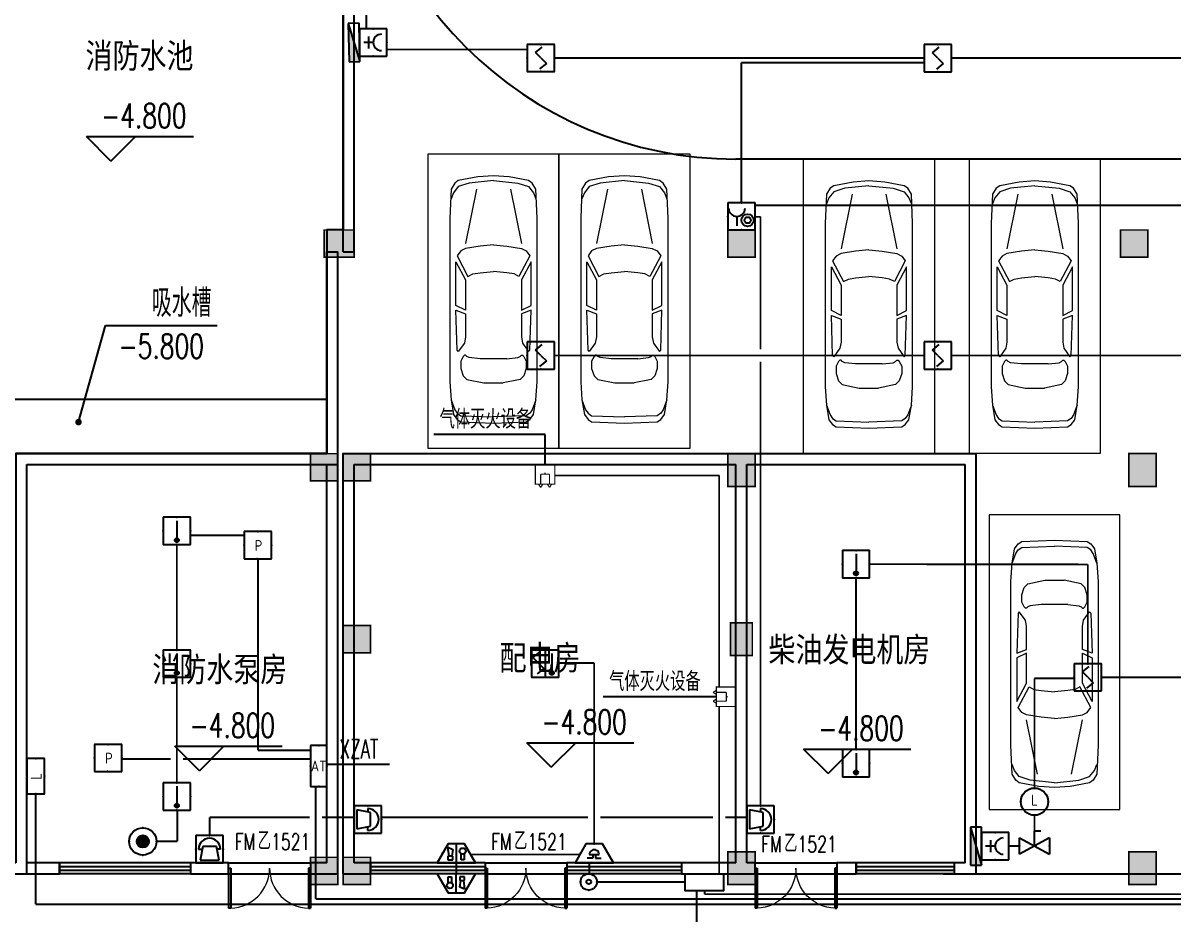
# Model space of a CAD drawing. Extents: x -6243262 to 3079315, y -2914302 to 172723.
# Drawn here: x -1939310 to -1918230, y -1008729 to -992396 of the extents above; entities that cross this region are included whole.
import ezdxf
from ezdxf.enums import TextEntityAlignment as Align

# ---------------------------------------------------------------- set-up
doc = ezdxf.new("R2010")
doc.units = 0
doc.header["$LTSCALE"] = 1000
doc.linetypes.add('DOTE', pattern=[2.42, 2, -0.2, 0.02, -0.2])
for name, color, linetype in [('0-柱2', 6, 'Continuous'), ('0-柱网', 2, 'Continuous'), ('DIM-箱柜', 3, 'Continuous'), ('DOOR_FIRE_TEXT', 7, 'Continuous'), ('EQUIP-安防', 3, 'Continuous'), ('EQUIP-消防', 3, 'Continuous'), ('EQUIP-箱柜', 3, 'Continuous'), ('EQUIP_消火栓', 7, 'Continuous'), ('TEL_LEAD', 3, 'Continuous'), ('WINDOW', 4, 'Continuous'), ('WIRE-消防', 5, 'DOTE'), ('WIRE-消防控制', 4, 'TG_C'), ('WIRE-消防电话', 4, 'TG_F')]:
    doc.layers.add(name, color=color, linetype=linetype)
doc.layers.add('车位', color=252, linetype='Continuous', lineweight=5)
doc.styles.add('-宋体', font='', dxfattribs={"width": 0.8})
doc.styles.add('_TCH_DIM', font='SIMPLEX', dxfattribs={"bigfont": 'GBCBIG'})
doc.styles.add('_TCH_WINDOW', font='SIMPLEX', dxfattribs={"height": 3.5, "bigfont": 'GBCBIG'})
doc.styles.add('_TEL_ATTDEF', font='gbenor', dxfattribs={"bigfont": 'gbcbig'})
doc.styles.add('_TEL_DIM', font='SIMPLEX', dxfattribs={"width": 0.8, "height": 3.5, "bigfont": 'HZTXT'})
doc.styles.get("Standard").update_dxf_attribs({"font": 'gbenor.shx', "bigfont": 'gbcbig.shx'})
doc.styles.add('TG_LINETYPE', font='SIMPLEX', dxfattribs={"width": 0.8, "height": 3.5, "bigfont": 'HZTXT'})
doc.styles.get('-宋体').set_extended_font_data('SimSun')
doc.linetypes.add('TG_C', pattern='A,2,-0.4,["C",TG_LINETYPE,S=0.1,R=0,X=-0.27,Y=-0.15],0', length=2.4)
doc.linetypes.add('TG_F', pattern='A,2,-0.4,["F",TG_LINETYPE,S=0.1,R=0,X=-0.28,Y=-0.15],0', length=2.4)

# ---------------------------------------------------------------- blocks, each defined once
blk = doc.blocks.new('chewei')
at = {"layer": '车位', "color": 0}
for p, q in [((49090, 154915), (49134, 154982)), ((49134, 154982), (49201, 155026)), ((49201, 155026), (49801, 155049)), ((50401, 155026), (49801, 155049)), ((50467, 154982), (50401, 155026)), ((50512, 154915), (50467, 154982)), ((49023, 154737), (49090, 154915)), ((50578, 154737), (50512, 154915)), ((49245, 154293), (49312, 154360)), ((49312, 154360), (49623, 154426)), ((49623, 154426), (49978, 154426)), ((50290, 154360), (49978, 154426)), ((50356, 154293), (50290, 154360)), ((49201, 154160), (49245, 154293)), ((49201, 154026), (49201, 154160)), ((50401, 154160), (50356, 154293)), ((50401, 154026), (50401, 154160)), ((49245, 153938), (49201, 154026)), ((49267, 153915), (49245, 153938)), ((49290, 153915), (49267, 153915)), ((49312, 153938), (49290, 153915)), ((49356, 153960), (49312, 153938)), ((49556, 153982), (49356, 153960)), ((50045, 153982), (49556, 153982)), ((50045, 153982), (50245, 153960)), ((50245, 153960), (50290, 153938)), ((50290, 153938), (50312, 153915)), ((50312, 153915), (50334, 153915)), ((50334, 153915), (50356, 153938)), ((50356, 153938), (50401, 154026)), ((49134, 153826), (49112, 153093)), ((49156, 153849), (49134, 153826)), ((49267, 153693), (49156, 153849)), ((49290, 153582), (49267, 153693)), ((50312, 153582), (50334, 153693)), ((50334, 153693), (50445, 153849)), ((50445, 153849), (50467, 153826)), ((50467, 153826), (50490, 153093)), ((49290, 153160), (49290, 153582)), ((50312, 153160), (50312, 153582)), ((49112, 153093), (49290, 153160)), ((49290, 153093), (49112, 153004)), ((49290, 152538), (49290, 153093)), ((50490, 153093), (50312, 153160)), ((50312, 153093), (50490, 153004)), ((50312, 152538), (50312, 153093)), ((49112, 153004), (49112, 152204)), ((50490, 153004), (50490, 152204)), ((49112, 152204), (49290, 152538)), ((49134, 152093), (49334, 152471)), ((49334, 152471), (49423, 152427)), ((49423, 152427), (49556, 152404)), ((50178, 152427), (50045, 152404)), ((50267, 152471), (50178, 152427)), ((50467, 152093), (50267, 152471)), ((50490, 152204), (50312, 152538)), ((49556, 152404), (49801, 152382)), ((50045, 152404), (49801, 152382)), ((49201, 152004), (49134, 152093)), ((49290, 151960), (49201, 152004)), ((50312, 151960), (50401, 152004)), ((50401, 152004), (50467, 152093)), ((49556, 151916), (49290, 151960)), ((49490, 150871), (49290, 151871)), ((49801, 151893), (49556, 151916)), ((49801, 151893), (50045, 151916)), ((50045, 151916), (50312, 151960)), ((50112, 150871), (50312, 151871)), ((49067, 150938), (49023, 151049)), ((49156, 150827), (49067, 150938)), ((50445, 150827), (50534, 150938)), ((50534, 150938), (50578, 151049)), ((49356, 150760), (49156, 150827)), ((49801, 150716), (49356, 150760)), ((49801, 150716), (50245, 150760)), ((50245, 150760), (50445, 150827))]:
    blk.add_line(p, q, dxfattribs=at)
for points in [[(48601, 150227), (51001, 150227), (51001, 155627), (48601, 155627)], [(50578, 154737), (50601, 154404), (50601, 151404), (50578, 150871), (50512, 150760), (50445, 150716), (50090, 150649), (49801, 150627), (49512, 150649), (49156, 150716), (49090, 150760), (49023, 150871), (49001, 151404), (49001, 154404), (49023, 154737), (49067, 155004), (49134, 155093), (49201, 155137), (49801, 155160), (50401, 155137), (50467, 155093), (50534, 155004)]]:
    blk.add_lwpolyline(points, close=True, dxfattribs=at)
blk = doc.blocks.new('0-柱2')
at = {"layer": '0-柱2'}
h = blk.add_hatch(color=0, dxfattribs=at)
h.dxf.hatch_style = 1
h.paths.add_polyline_path([(6850, 12000), (7400, 12000), (7400, 11500), (6850, 11500)])
h = blk.add_hatch(color=0, dxfattribs=at)
h.dxf.hatch_style = 1
h.paths.add_polyline_path([(14250, 12000), (14750, 12000), (14750, 11500), (14250, 11500)])
h = blk.add_hatch(color=0, dxfattribs=at)
h.dxf.hatch_style = 1
h.paths.add_polyline_path([(21450, 12000), (21950, 12000), (21950, 11500), (21450, 11500)])
h = blk.add_hatch(color=0, dxfattribs=at)
h.dxf.hatch_style = 1
h.paths.add_polyline_path([(6600, 7900), (7100, 7900), (7100, 7400), (6600, 7400)])
h = blk.add_hatch(color=0, dxfattribs=at)
h.dxf.hatch_style = 1
h.paths.add_polyline_path([(6600, 500), (7100, 500), (7100, 0), (6600, 0)])
at = {"layer": '0-柱2', "color": 0, "const_width": 30}
for points in [[(6850, 12000), (7400, 12000), (7400, 11500), (6850, 11500)], [(14250, 12000), (14750, 12000), (14750, 11500), (14250, 11500)], [(21450, 12000), (21950, 12000), (21950, 11500), (21450, 11500)], [(6600, 7900), (7100, 7900), (7100, 7400), (6600, 7400)], [(6600, 500), (7100, 500), (7100, 0), (6600, 0)]]:
    blk.add_lwpolyline(points, close=True, dxfattribs=at)
blk = doc.blocks.new('柱网22222')
at = {"layer": '0-柱网'}
h = blk.add_hatch(color=0, dxfattribs=at)
h.dxf.hatch_style = 1
h.paths.add_polyline_path([(97500, 330556), (98000, 330556), (98000, 330056), (97500, 330056)])
h = blk.add_hatch(color=0, dxfattribs=at)
h.dxf.hatch_style = 1
h.paths.add_polyline_path([(104550, 330556), (105050, 330556), (105050, 329956), (104550, 329956)])
h = blk.add_hatch(color=0, dxfattribs=at)
h.dxf.hatch_style = 1
h.paths.add_polyline_path([(111900, 330556), (112400, 330556), (112400, 329956), (111900, 329956)])
h = blk.add_hatch(color=0, dxfattribs=at)
h.dxf.hatch_style = 1
h.paths.add_polyline_path([(97500, 327406), (98000, 327406), (98000, 326906), (97500, 326906)])
h = blk.add_hatch(color=0, dxfattribs=at)
h.dxf.hatch_style = 1
h.paths.add_polyline_path([(104600, 327456), (105000, 327456), (105000, 326856), (104600, 326856)])
h = blk.add_hatch(color=0, dxfattribs=at)
h.dxf.hatch_style = 1
h.paths.add_polyline_path([(104550, 323256), (105050, 323256), (105050, 322656), (104550, 322656)])
h = blk.add_hatch(color=0, dxfattribs=at)
h.dxf.hatch_style = 1
h.paths.add_polyline_path([(111900, 323256), (112400, 323256), (112400, 322656), (111900, 322656)])
h = blk.add_hatch(color=0, dxfattribs=at)
h.dxf.hatch_style = 1
h.paths.add_polyline_path([(97500, 323156), (98000, 323156), (98000, 322656), (97500, 322656)])
at = {"layer": '0-柱网', "color": 0, "const_width": 30}
for points in [[(97500, 330556), (98000, 330556), (98000, 330056), (97500, 330056)], [(104550, 330556), (105050, 330556), (105050, 329956), (104550, 329956)], [(111900, 330556), (112400, 330556), (112400, 329956), (111900, 329956)], [(97500, 327406), (98000, 327406), (98000, 326906), (97500, 326906)], [(104600, 327456), (105000, 327456), (105000, 326856), (104600, 326856)], [(97500, 323156), (98000, 323156), (98000, 322656), (97500, 322656)], [(104550, 323256), (105050, 323256), (105050, 322656), (104550, 322656)], [(111900, 323256), (112400, 323256), (112400, 322656), (111900, 322656)]]:
    blk.add_lwpolyline(points, close=True, dxfattribs=at)
blk = doc.blocks.new('$DorLib2D$00000002')
at = {"color": 0}
for p, q in [((-0.5, 0), (-0.5, 0.4875)), ((-0.475, 0.4875), (-0.5, 0.4875)), ((-0.475, 0), (-0.475, 0.4875)), ((0.475, 0), (0.475, 0.4875)), ((0.475, 0.4875), (0.5, 0.4875)), ((0.5, 0), (0.5, 0.4875)), ((-0.5, 0), (-0.475, 0)), ((0.5, 0), (0.475, 0))]:
    blk.add_line(p, q, dxfattribs=at)
at = {"color": 0, "lineweight": 13}
for centre, start, end in [((-0.4875, 0), 0, 88.53072), ((0.4875, 0), 91.46928, 180)]:
    blk.add_arc(centre, 0.4875, start, end, dxfattribs=at)
blk = doc.blocks.new('$TCHSYS$WIN2D')
at = {"color": 0}
for p, q in [((-0.5, 0.5), (0.5, 0.5)), ((-0.5, 0.5), (-0.5, -0.5)), ((0.5, 0.5), (0.5, -0.5)), ((0.5, 0.1667), (-0.5, 0.1667)), ((0.5, -0.1667), (-0.5, -0.1667)), ((-0.5, -0.5), (0.5, -0.5))]:
    blk.add_line(p, q, dxfattribs=at)
blk = doc.blocks.new('345634')
at = {"layer": '0-柱网', "color": 8}
for p, q in [((1327674.1, -1182631.9), (1327674.1, -1163860.6)), ((1327874.1, -1182631.9), (1327874.1, -1163749.7)), ((1323416.2, -1180969.7), (1322966.2, -1180519.7)), ((1322966.2, -1180519.7), (1324930.9, -1180519.7)), ((1323416.2, -1180969.7), (1323866.2, -1180519.7)), ((1382675.2, -1180931.9), (1334874.1, -1180931.9)), ((1327374.1, -1186331.9), (1327374.1, -1182631.9)), ((1327374.1, -1182631.9), (1327574.1, -1182631.9)), ((1327574.1, -1186531.9), (1327574.1, -1182631.9)), ((1327674.1, -1182631.9), (1327874.1, -1182631.9)), ((1322821.7, -1185753.3), (1323316, -1183981.1)), ((1323316, -1183981.1), (1325362.6, -1183981.1)), ((1321674.1, -1186331.9), (1327374.1, -1186331.9)), ((1327674.1, -1194031.9), (1327674.1, -1186331.9)), ((1327674.1, -1186331.9), (1334974.1, -1186331.9)), ((1334974.1, -1186331.9), (1339274.1, -1186331.9)), ((1339274.1, -1194031.9), (1339274.1, -1186331.9)), ((1321874.1, -1194031.9), (1321874.1, -1186531.9)), ((1321874.1, -1186531.9), (1327574.1, -1186531.9)), ((1327374.1, -1193831.9), (1327374.1, -1186531.9)), ((1327574.1, -1194031.9), (1327574.1, -1186531.9)), ((1327874.1, -1193831.9), (1327874.1, -1186531.9)), ((1327874.1, -1186531.9), (1334874.1, -1186531.9)), ((1334874.1, -1193831.9), (1334874.1, -1186531.9)), ((1335074.1, -1193831.9), (1335074.1, -1186531.9)), ((1335074.1, -1186531.9), (1339074.1, -1186531.9)), ((1339074.1, -1193831.9), (1339074.1, -1186531.9)), ((1331487.2, -1192079.9), (1331037.2, -1191629.9)), ((1331037.2, -1191629.9), (1333002, -1191629.9)), ((1331487.2, -1192079.9), (1331937.2, -1191629.9)), ((1325038.2, -1192144.5), (1324588.2, -1191694.5)), ((1324588.2, -1191694.5), (1326552.9, -1191694.5)), ((1325038.2, -1192144.5), (1325488.2, -1191694.5)), ((1336561.4, -1192197.9), (1336111.4, -1191747.9)), ((1336111.4, -1191747.9), (1338076.2, -1191747.9)), ((1336561.4, -1192197.9), (1337011.4, -1191747.9)), ((1322474.1, -1193831.9), (1321874.1, -1193831.9)), ((1322474.1, -1194031.9), (1322474.1, -1193831.9)), ((1325574.1, -1193831.9), (1324874.1, -1193831.9)), ((1324874.1, -1193831.9), (1324874.1, -1194031.9)), ((1325574.1, -1193831.9), (1327074.1, -1193831.9)), ((1325574.1, -1194031.9), (1325574.1, -1193831.9)), ((1327374.1, -1193831.9), (1327074.1, -1193831.9)), ((1327074.1, -1193831.9), (1327074.1, -1194031.9)), ((1328174.1, -1193831.9), (1327874.1, -1193831.9)), ((1328174.1, -1194031.9), (1328174.1, -1193831.9)), ((1330274.1, -1193831.9), (1331774.1, -1193831.9)), ((1334874.1, -1193831.9), (1333874.1, -1193831.9)), ((1333874.1, -1193831.9), (1333874.1, -1194031.9)), ((1335224.1, -1193831.9), (1335074.1, -1193831.9)), ((1335224.1, -1193831.9), (1336724.1, -1193831.9)), ((1335224.1, -1194031.9), (1335224.1, -1193831.9)), ((1337074.1, -1193831.9), (1336724.1, -1193831.9)), ((1336724.1, -1193831.9), (1336724.1, -1194031.9)), ((1337074.1, -1194031.9), (1337074.1, -1193831.9)), ((1339074.1, -1193831.9), (1338874.1, -1193831.9)), ((1338874.1, -1193831.9), (1338874.1, -1194031.9)), ((1320474.1, -1194031.9), (1321874.1, -1194031.9)), ((1321874.1, -1194031.9), (1322474.1, -1194031.9)), ((1324874.1, -1194031.9), (1325574.1, -1194031.9)), ((1325574.1, -1194031.9), (1327074.1, -1194031.9)), ((1327074.1, -1194031.9), (1327574.1, -1194031.9)), ((1327674.1, -1194031.9), (1328174.1, -1194031.9)), ((1330274.1, -1194031.9), (1331774.1, -1194031.9)), ((1333874.1, -1194031.9), (1334974.1, -1194031.9)), ((1334974.1, -1194031.9), (1335224.1, -1194031.9)), ((1335224.1, -1194031.9), (1336724.1, -1194031.9)), ((1336724.1, -1194031.9), (1337074.1, -1194031.9)), ((1338874.1, -1194031.9), (1339274.1, -1194031.9))]:
    blk.add_line(p, q, dxfattribs=at)
for points in [[(1338674.1, -1194031.9), (1394633.1, -1194031.9), (1399308.6, -1185583.5), (1385044.2, -1162824.9)], [(1320674.1, -1185331.9), (1327374.1, -1185331.9)]]:
    blk.add_lwpolyline(points, dxfattribs=at)
blk.add_lwpolyline([(1321674.1, -1193831.9), (1320674.1, -1193831.9), (1320674.1, -1167743.3), (1327674.1, -1163860.6), (1327674.1, -1182231.9), (1327374.1, -1182231.9), (1327374.1, -1186331.9), (1321674.1, -1186331.9)], close=True, dxfattribs=at)
at = {"layer": '0-柱网', "color": 8, "const_width": 60}
blk.add_lwpolyline([(1322813.6, -1185782.2, 1), (1322829.7, -1185724.4, 1)], format="xyb", close=True, dxfattribs=at)
at = {"layer": '0-柱网', "color": 8}
blk.add_arc((1334874.1, -1173931.9), 7000, 180, 270, dxfattribs=at)
for name, p in [('0-柱2', (1320474.1, -1194231.9)), ('柱网22222', (1230173.7, -1516887.8)), ('chewei', (1290911.7, -1343079.4))]:
    blk.add_blockref(name, p, dxfattribs=at)
at = {"layer": '0-柱网', "color": 8, "xscale": -1, "rotation": 180}
for p in [(1280627.4, -1030610.6), (1283027.4, -1030610.6), (1287510.8, -1030705.1), (1290551.7, -1030705.1)]:
    blk.add_blockref('chewei', p, dxfattribs=at)
at = {"layer": '0-柱网', "color": 8, "zscale": 200, "rotation": 2.340388536051627e-12}
for name, p, xscale, yscale in [('$TCHSYS$WIN2D', (1323674.1, -1193931.9), -2400, 200), ('$DorLib2D$00000002', (1326324.1, -1193931.9), -1500, -1500)]:
    blk.add_blockref(name, p, dxfattribs=dict(at, xscale=xscale, yscale=yscale))
at = {"layer": '0-柱网', "color": 8, "zscale": 200}
for name, p, xscale, yscale in [('$TCHSYS$WIN2D', (1329224.1, -1193931.9), -2100, 200), ('$DorLib2D$00000002', (1331024.1, -1193931.9), 1500, -1500), ('$TCHSYS$WIN2D', (1332824.1, -1193931.9), -2100, 200), ('$DorLib2D$00000002', (1335974.1, -1193931.9), 1500, -1500), ('$TCHSYS$WIN2D', (1337974.1, -1193931.9), -1800, 200)]:
    blk.add_blockref(name, p, dxfattribs=dict(at, xscale=xscale, yscale=yscale))
at = {"layer": '0-柱网', "color": 8}
for s, height, style, width, p in [('消防水池', 453.16, '-宋体', 0.8, (1322950.9, -1179263.9)), ('-4.800', 446.25, '_TCH_DIM', 0.705882, (1323235.9, -1180362.2)), ('-5.800', 446.25, '_TCH_DIM', 0.705882, (1323555.1, -1184584.8)), ('配电房', 453.16, '-宋体', 0.8, (1330541, -1190298)), ('柴油发电机房', 453.16, '-宋体', 0.8, (1335469.7, -1190148)), ('消防水泵房', 453.16, '-宋体', 0.8, (1324175.9, -1190511.2)), ('-4.800', 446.25, '_TCH_DIM', 0.705882, (1331307, -1191472.4)), ('-4.800', 446.25, '_TCH_DIM', 0.705882, (1324857.9, -1191537)), ('-4.800', 446.25, '_TCH_DIM', 0.705882, (1336381.2, -1191590.4))]:
    blk.add_text(s, height=height, dxfattribs=dict(at, style=style, width=width)).set_placement(p)
at = {"layer": '0-柱网', "color": 8, "style": '_TCH_DIM'}
blk.add_text('吸水槽', height=506.38, dxfattribs=at).set_placement((1324166.3, -1183823.6))
at = {"layer": 'DOOR_FIRE_TEXT', "color": 8, "style": '_TCH_WINDOW', "width": 0.705882}
for s, p in [('FM', (1325686.3, -1193594.4)), ('1521', (1326352, -1193594.4)), ('FM', (1330386.3, -1193594.4)), ('1521', (1331052, -1193594.4)), ('FM', (1335336.3, -1193640.1)), ('1521', (1336002, -1193640.1))]:
    blk.add_text(s, height=297.5, dxfattribs=at).set_placement(p)
at = {"layer": 'DOOR_FIRE_TEXT', "color": 8, "style": '_TCH_WINDOW'}
for p in [(1326106.3, -1193594.4), (1330806.3, -1193594.4), (1335756.3, -1193640.1)]:
    blk.add_text('乙', height=337.6, dxfattribs=at).set_placement(p)
blk = doc.blocks.new('$Equip$00002648')
for p, q in [((-0.5, 0.5), (-0.5, -0.5)), ((0.5, 0.5), (-0.5, 0.5)), ((0.5, -0.5), (0.5, 0.5)), ((0, 0.375), (0, -0.412)), ((-0.5, -0.5), (0.5, -0.5))]:
    blk.add_line(p, q)
at = {"const_width": 0.04}
blk.add_lwpolyline([(-0.5, 0.5), (0.5, 0.5), (0.5, -0.5), (-0.5, -0.5), (-0.5, 0.5), (0.5, 0.5)], dxfattribs=at)
blk.add_circle((0, -0.338), 0.075)
for p in [(0, 0.5), (-0.5, 0), (0.5, 0), (0, -0.5)]:
    blk.add_point(p)
for points in [[(-0.065, -0.3), (0.065, -0.3), (-0.075, -0.338), (0.075, -0.338)], [(-0.065, -0.375), (0.065, -0.375), (-0.075, -0.338), (0.075, -0.338)], [(-0.038, -0.273), (0.037, -0.273), (-0.065, -0.3), (0.065, -0.3)], [(-0.038, -0.402), (0.037, -0.402), (-0.065, -0.375), (0.065, -0.375)], [(0, -0.263), (0, -0.263), (-0.038, -0.273), (0.037, -0.273)], [(0, -0.412), (0, -0.412), (-0.038, -0.402), (0.037, -0.402)]]:
    blk.add_solid(points)
at = {"color": 7, "flags": 1}
for tag, height, p in [('A', 0.00002, (0, 0)), ('B', 0.4, (0.762, -0.208))]:
    blk.add_attdef(tag, text='', height=height, dxfattribs=at).set_placement(p, align=Align.MIDDLE_CENTER)
blk = doc.blocks.new('$Equip$00002649')
for p, q in [((-0.5, 0.5), (-0.5, -0.5)), ((0.5, 0.5), (-0.5, 0.5)), ((0.5, -0.5), (0.5, 0.5)), ((-0.2, 0.2), (0.05, 0.4)), ((0, 0), (-0.2, 0.2)), ((0, 0), (0.2, -0.2)), ((0.2, -0.2), (-0.05, -0.4)), ((-0.5, -0.5), (0.5, -0.5))]:
    blk.add_line(p, q)
at = {"const_width": 0.04}
blk.add_lwpolyline([(-0.5, 0.5), (0.5, 0.5), (0.5, -0.5), (-0.5, -0.5), (-0.5, 0.5), (0.5, 0.5)], dxfattribs=at)
for p in [(0, 0.5), (-0.5, 0), (0.5, 0), (0, -0.5)]:
    blk.add_point(p)
at = {"color": 7, "flags": 1}
for tag, height, p in [('A', 0.00002, (0, 0)), ('B', 0.4, (0.762, -0.208))]:
    blk.add_attdef(tag, text='', height=height, dxfattribs=at).set_placement(p, align=Align.MIDDLE_CENTER)
blk = doc.blocks.new('$equip$00002658')
for p, q in [((0.5, 1), (-0.5, 1)), ((-0.5, 1), (-0.5, 0)), ((0.5, 0), (0.5, 1)), ((-0.4, 0.5), (-0.27, 0.5)), ((-0.25, 0.6), (-0.35, 0.1)), ((0.25, 0.6), (-0.25, 0.6)), ((0.35, 0.1), (0.25, 0.6)), ((0.4, 0.5), (0.27, 0.5)), ((-0.5, 0), (0.5, 0)), ((-0.35, 0.1), (0.35, 0.1))]:
    blk.add_line(p, q)
at = {"const_width": 0.04}
blk.add_lwpolyline([(-0.5, 1), (0.5, 1), (0.5, 0), (-0.5, 0), (-0.5, 1), (0.5, 1)], dxfattribs=at)
blk.add_arc((0, 0.5), 0.4, 0, 180)
for p in [(0, 1), (-0.5, 0.5), (0.5, 0.5), (0, 0)]:
    blk.add_point(p)
at = {"color": 7, "flags": 1}
for tag, height, p in [('B', 0.4, (0.762, 0.292)), ('A', 0.00002, (0, 0))]:
    blk.add_attdef(tag, text='', height=height, dxfattribs=at).set_placement(p, align=Align.MIDDLE_CENTER)
blk = doc.blocks.new('$equip$00002792')
at = {"const_width": 0.04}
blk.add_lwpolyline([(-0.5, 0, -1), (0.5, 0, -1), (-0.5, 0, -1.463176)], format="xyb", dxfattribs=at)
blk.add_circle((0, 0), 0.5)
for p in [(0, 0.5), (-0.5, 0), (0.5, 0), (0, -0.5)]:
    blk.add_point(p)
at = {"color": 7}
blk.add_attdef('$TEXT$', text='', height=0.4, dxfattribs=at).set_placement((0.002, -0.002), align=Align.MIDDLE_CENTER)
at = {"color": 7, "flags": 1}
for tag, height, p in [('A', 0.00002, (0, 0)), ('B', 0.4, (0.755, -0.254))]:
    blk.add_attdef(tag, text='', height=height, dxfattribs=at).set_placement(p, align=Align.MIDDLE_CENTER)
blk = doc.blocks.new('$equip$00002794')
for p, q in [((0, -0.552), (0, 0)), ((0, 0), (0.229, 0)), ((-0.55, -0.852), (-0.55, -0.252)), ((-0.55, -0.252), (0.55, -0.852)), ((0.55, -0.252), (-0.55, -0.852)), ((0.55, -0.252), (0.55, -0.852))]:
    blk.add_line(p, q)
for p in [(-0.55, -0.552), (0, -0.552), (0.55, -0.552)]:
    blk.add_point(p)
at = {"color": 7, "flags": 1}
for tag, height, p in [('A', 0.00002, (0, 0)), ('B', 0.4, (0.805, -0.606))]:
    blk.add_attdef(tag, text='', height=height, dxfattribs=at).set_placement(p, align=Align.MIDDLE_CENTER)
blk = doc.blocks.new('$equip$00002656')
for p, q in [((-0.5, 1), (-0.5, 0)), ((0.5, 1), (-0.5, 1)), ((0.5, 0), (0.5, 1)), ((0, 0.5), (0, 0.15)), ((-0.5, 0), (0.5, 0)), ((-0.219, 0.331), (0.222, 0.331))]:
    blk.add_line(p, q)
at = {"const_width": 0.04}
blk.add_lwpolyline([(-0.5, 1), (0.5, 1), (0.5, 0), (-0.5, 0), (-0.5, 1), (0.5, 1)], dxfattribs=at)
blk.add_arc((0, 0.8), 0.3, 180, 0)
for p in [(0, 1), (-0.5, 0.5), (0.5, 0.5), (0, 0)]:
    blk.add_point(p)
at = {"color": 7, "flags": 1}
for tag, height, p in [('B', 0.4, (0.762, 0.292)), ('A', 0.00002, (0, 0))]:
    blk.add_attdef(tag, text='', height=height, dxfattribs=at).set_placement(p, align=Align.MIDDLE_CENTER)
blk = doc.blocks.new('00')
at = {"layer": 'WINDOW', "color": 1, "const_width": 37.1}
for points in [[(1052331, -310979), (1052949, -310979), (1052949, -311597), (1052331, -311597), (1052331, -310979)], [(1052499, -311284), (1052499, -311597)], [(1052499, -311284), (1052778, -311284)], [(1052639, -311284), (1052639, -311232)], [(1052778, -311284), (1052778, -311597)], [(1052499, -311702), (1052431, -311597)], [(1052499, -311702), (1052567, -311597)], [(1052778, -311702), (1052711, -311597)], [(1052778, -311702), (1052846, -311597)]]:
    blk.add_lwpolyline(points, dxfattribs=at)
blk = doc.blocks.new('$equip$00002655')
for p, q in [((-0.5, 1), (-0.5, 0)), ((0.5, 1), (-0.5, 1)), ((0.5, 0), (0.5, 1)), ((-0.169, 0.5), (-0.169, 0.15)), ((-0.5, 0), (0.5, 0))]:
    blk.add_line(p, q)
at = {"const_width": 0.04}
blk.add_lwpolyline([(-0.5, 1), (0.5, 1), (0.5, 0), (-0.5, 0), (-0.5, 1), (0.5, 1)], dxfattribs=at)
for radius in [0.226, 0.113]:
    blk.add_circle((0.227, 0.36), radius)
blk.add_arc((-0.169, 0.8), 0.3, 180, 0)
for p in [(0, 1), (-0.5, 0.5), (0.5, 0.5), (0, 0)]:
    blk.add_point(p)
at = {"color": 7, "flags": 1}
for tag, height, p in [('B', 0.4, (0.762, 0.292)), ('A', 0.00002, (0, 0))]:
    blk.add_attdef(tag, text='', height=height, dxfattribs=at).set_placement(p, align=Align.MIDDLE_CENTER)
blk = doc.blocks.new('$equip$00002679')
for p, q in [((-0.3, 0.699), (-0.703, 0)), ((-0.264, 0.249), (-0.304, 0.569)), ((-0.304, 0.569), (-0.128, 0.489)), ((0.3, 0.699), (-0.3, 0.699)), ((0.3, 0.699), (-0.3, 0.699)), ((-0.128, 0.489), (-0.168, 0.249)), ((0, 0.699), (0, 0)), ((0.703, 0), (0.3, 0.699)), ((-0.703, 0), (0.703, 0)), ((-0.304, 0.249), (-0.304, 0.113)), ((-0.128, 0.249), (-0.304, 0.249)), ((-0.304, 0.113), (-0.128, 0.113)), ((-0.128, 0.113), (-0.128, 0.249)), ((0.174, 0.11), (0.174, 0.338)), ((0.294, 0.11), (0.174, 0.11)), ((0.294, 0.338), (0.294, 0.11))]:
    blk.add_line(p, q)
at = {"const_width": 0.04}
for points in [[(-0.299, 0.699), (0.301, 0.699), (0.703, 0), (-0.702, 0), (-0.299, 0.699), (0.301, 0.699)], [(-0.3, 0.699), (0.3, 0.699), (0.703, 0), (-0.703, 0), (-0.3, 0.699), (0.3, 0.699)]]:
    blk.add_lwpolyline(points, dxfattribs=at)
blk.add_circle((0.234, 0.43), 0.111)
for p in [(0, 0.699), (-0.501, 0.349), (0, 0), (0.502, 0.349)]:
    blk.add_point(p)
at = {"color": 7, "flags": 1}
for tag, height, p in [('B', 0.4, (0.961, 0.299)), ('A', 0.00002, (0, 0))]:
    blk.add_attdef(tag, text='', height=height, dxfattribs=at).set_placement(p, align=Align.MIDDLE_CENTER)
blk = doc.blocks.new('$equip$00002479')
at = {"const_width": 0.04}
blk.add_lwpolyline([(-0.3, 0, 1), (0.3, 0, 1), (-0.3, 0, 0.942883)], format="xyb", dxfattribs=at)
for radius in [0.3, 0.0841]:
    blk.add_circle((0, 0), radius)
for p in [(-0.3, 0), (0, 0.3), (0.3, 0), (0, -0.3)]:
    blk.add_point(p)
at = {"color": 7, "style": '_TEL_DIM', "flags": 1}
blk.add_attdef('A', text='', height=0.00002, dxfattribs=at).set_placement((0, 0), align=Align.MIDDLE_CENTER)
blk = doc.blocks.new('$equip$00002659')
for p, q in [((-0.3, 0.699), (-0.703, 0)), ((0.3, 0.699), (-0.3, 0.699)), ((0.703, 0), (0.3, 0.699)), ((-0.703, 0), (0.703, 0)), ((-0.052, 0.17), (-0.251, 0.17)), ((-0.181, 0.299), (0.182, 0.299)), ((-0.052, 0.299), (-0.052, 0.17)), ((0.052, 0.299), (0.052, 0.17)), ((0.052, 0.17), (0.252, 0.17))]:
    blk.add_line(p, q)
at = {"const_width": 0.04}
blk.add_lwpolyline([(-0.3, 0.699), (0.3, 0.699), (0.703, 0), (-0.703, 0), (-0.3, 0.699), (0.3, 0.699)], dxfattribs=at)
blk.add_arc((0, 0.3), 0.181, 359.6973, 180.3027)
for p in [(0, 0.699), (-0.501, 0.349), (0, 0), (0.502, 0.349)]:
    blk.add_point(p)
at = {"color": 7, "flags": 1}
for tag, height, p in [('B', 0.4, (0.965, 0.292)), ('A', 0.00002, (0, 0))]:
    blk.add_attdef(tag, text='', height=height, dxfattribs=at).set_placement(p, align=Align.MIDDLE_CENTER)
blk = doc.blocks.new('$equip$00002700')
for p, q in [((-0.75, 0.6), (-0.75, 0)), ((0.75, 0.6), (-0.75, 0.6)), ((0.75, 0), (0.75, 0.6)), ((-0.75, 0), (0.75, 0))]:
    blk.add_line(p, q)
at = {"const_width": 0.04}
blk.add_lwpolyline([(-0.75, 0.6), (-0.75, 0), (0.75, 0), (0.75, 0.6), (-0.75, 0.6), (-0.75, 0)], dxfattribs=at)
for p in [(0, 0.6), (-0.75, 0.3), (0, 0), (0.75, 0.3)]:
    blk.add_point(p)
at = {"color": 7, "style": '_TEL_DIM'}
blk.add_attdef('$TEXT$', text='', height=0.4, dxfattribs=at).set_placement((0, 0.3), align=Align.MIDDLE_CENTER)
at = {"color": 7, "style": '_TEL_DIM', "flags": 1}
for tag in ['REMARK', 'A']:
    blk.add_attdef(tag, text='', height=0.4, dxfattribs=at).set_placement((0, 0), align=Align.MIDDLE_CENTER)
blk = doc.blocks.new('$equip$00003129')
for p, q in [((-0.65, 0.65), (-0.65, 0)), ((0.65, 0.65), (-0.65, 0.65)), ((0.65, 0), (0.65, 0.65)), ((-0.65, 0), (0.65, 0))]:
    blk.add_line(p, q)
at = {"const_width": 0.04}
blk.add_lwpolyline([(-0.65, 0.65), (-0.65, 0), (0.65, 0), (0.65, 0.65), (-0.65, 0.65), (-0.65, 0)], dxfattribs=at)
for p in [(0, 0.65), (-0.65, 0.325), (0, 0), (0.65, 0.325)]:
    blk.add_point(p)
at = {"color": 7}
blk.add_attdef('$TEXT$', text='', height=0.4, dxfattribs=at).set_placement((0.006, 0.343), align=Align.MIDDLE_CENTER)
at = {"color": 7, "flags": 1}
for tag, p in [('B', (0.905, 0.246)), ('A', (0, 0))]:
    blk.add_attdef(tag, text='', height=0.4, dxfattribs=at).set_placement(p, align=Align.MIDDLE_CENTER)
blk = doc.blocks.new('$equip$00003103')
blk.add_hatch(color=256).paths.add_polyline_path([(-0.224, 0, 1), (0.224, 0, 1)])
at = {"const_width": 0.04}
blk.add_lwpolyline([(0, 0.5, -1), (0, -0.5, -1), (0, 0.5, 0.021884)], format="xyb", dxfattribs=at)
for radius in [0.5, 0.224]:
    blk.add_circle((0, 0), radius)
for p in [(0, 0.5), (-0.5, 0), (0.5, 0), (0, -0.5)]:
    blk.add_point(p)
at = {"color": 7, "flags": 1}
for tag, height, p in [('A', 0.00002, (0, 0)), ('B', 0.4, (0.703, -0.203))]:
    blk.add_attdef(tag, text='', height=height, dxfattribs=at).set_placement(p, align=Align.MIDDLE_CENTER)
blk = doc.blocks.new('$equip$00002755')
for p, q in [((0.5, 0.5), (-0.5, 0.5)), ((-0.5, 0.5), (-0.5, -0.5)), ((0.5, -0.5), (0.5, 0.5)), ((-0.5, -0.5), (0.5, -0.5))]:
    blk.add_line(p, q)
at = {"const_width": 0.04}
blk.add_lwpolyline([(-0.5, 0.5), (0.5, 0.5), (0.5, -0.5), (-0.5, -0.5), (-0.5, 0.5), (0.5, 0.5)], dxfattribs=at)
for p in [(0, 0.5), (-0.5, 0), (0.5, 0), (-0.027, -0.5)]:
    blk.add_point(p)
at = {"color": 7}
blk.add_attdef('$TEXT$', text='', height=0.4, dxfattribs=at).set_placement((0.026, -0.008), align=Align.MIDDLE_CENTER)
at = {"color": 7, "flags": 1}
for tag, height, p in [('A', 0.00002, (0, 0)), ('B', 0.4, (0.755, -0.254))]:
    blk.add_attdef(tag, text='', height=height, dxfattribs=at).set_placement(p, align=Align.MIDDLE_CENTER)
blk = doc.blocks.new('$equip$00002652')
for p, q in [((-0.5, 0.5), (-0.5, -0.5)), ((0.5, 0.5), (-0.5, 0.5)), ((-0.445, 0.222), (-0.195, 0.422)), ((0, 0.5), (0, -0.5)), ((0.5, -0.5), (0.5, 0.5)), ((-0.245, 0.022), (-0.445, 0.222)), ((-0.245, 0.022), (-0.045, -0.178)), ((0.25, 0.375), (0.25, -0.412)), ((-0.045, -0.178), (-0.295, -0.378)), ((-0.5, -0.5), (0.5, -0.5))]:
    blk.add_line(p, q)
at = {"const_width": 0.04}
blk.add_lwpolyline([(-0.5, 0.5), (0.5, 0.5), (0.5, -0.5), (-0.5, -0.5), (-0.5, 0.5), (0.5, 0.5)], dxfattribs=at)
blk.add_circle((0.25, -0.338), 0.075)
for p in [(0, 0.5), (-0.5, 0), (0.5, 0), (0, -0.5)]:
    blk.add_point(p)
for points in [[(0.185, -0.3), (0.315, -0.3), (0.175, -0.338), (0.325, -0.338)], [(0.185, -0.375), (0.315, -0.375), (0.175, -0.338), (0.325, -0.338)], [(0.212, -0.273), (0.287, -0.273), (0.185, -0.3), (0.315, -0.3)], [(0.212, -0.402), (0.287, -0.402), (0.185, -0.375), (0.315, -0.375)], [(0.25, -0.262), (0.25, -0.262), (0.212, -0.273), (0.287, -0.273)], [(0.25, -0.412), (0.25, -0.412), (0.212, -0.402), (0.287, -0.402)]]:
    blk.add_solid(points)
at = {"color": 7, "flags": 1}
for tag, height, p in [('A', 0.00002, (0, 0)), ('B', 0.4, (0.762, -0.208))]:
    blk.add_attdef(tag, text='', height=height, dxfattribs=at).set_placement(p, align=Align.MIDDLE_CENTER)
blk = doc.blocks.new('$TwtSys$00000434')
for p, q in [((-0.5, 0.5), (-0.5, -0.5)), ((-0.5, -0.5), (0.5, 0.5)), ((0.5, 0.5), (-0.5, 0.5)), ((0.5, -0.5), (0.5, 0.5)), ((-0.5, -0.5), (0.5, -0.5))]:
    blk.add_line(p, q)
blk.add_solid([(0.5, -0.5), (0.5, 0.5), (-0.5, -0.5)])

msp = doc.modelspace()

# ---------------------------------------------------------------- linework, layer by layer
at = {"color": 1}
msp.add_lwpolyline([(-1927171.1, -1007990.5), (-1926471, -1007990.5), (-1926471, -1008301.7), (-1927171.1, -1008301.7)], close=True, dxfattribs=at)
at = {"layer": 'DIM-箱柜'}
for p, q in [((-1933740.5, -1005985.4), (-1933590.5, -1005985.4)), ((-1933590.5, -1005985.4), (-1932589.3, -1005985.4))]:
    msp.add_line(p, q, dxfattribs=at)
at = {"layer": 'TEL_LEAD'}
for p, q in [((-1929740.5, -999938), (-1931779.7, -999938)), ((-1929740.5, -1000490.5), (-1929740.5, -999938)), ((-1926944.6, -1004746.8), (-1928672.3, -1004746.8)), ((-1926599.4, -1004746.8), (-1926944.6, -1004746.8)), ((-1926963.5, -1008301.7), (-1926963.5, -1009328.9))]:
    msp.add_line(p, q, dxfattribs=at)
at = {"layer": 'WIRE-消防', "linetype": 'DOTE', "const_width": 35}
for points in [[(-1933014.7, -992501.7), (-1933014.7, -989862)], [(-1932640.5, -992882.2), (-1930065.5, -992882.2)], [(-1929565.5, -993037.7), (-1922790.5, -993037.7)], [(-1926140.5, -995690.5), (-1926140.5, -993123.2)], [(-1926140.5, -993123.2), (-1922790.5, -993123.2)], [(-1922290.5, -993037.7), (-1916115.5, -993037.7)], [(-1929565.5, -998490.5), (-1922790.5, -998490.5)], [(-1922290.5, -998490.5), (-1915515.5, -998490.5)], [(-1929561.1, -1000690.9), (-1926548.7, -1000690.9)], [(-1926548.7, -1004567.4), (-1926548.7, -1000690.9)], [(-1936490.5, -1003890.5), (-1936490.5, -1001957.2)], [(-1936240.5, -1001785.6), (-1935256.7, -1001785.6)], [(-1923790.5, -1002315.5), (-1919791.1, -1002321.9)], [(-1919791.1, -1004140.5), (-1919791.1, -1002321.9)], [(-1924040.5, -1005715.5), (-1924040.5, -1002565.5)], [(-1929490.5, -1004129.5), (-1928839.9, -1004129.5)], [(-1928839.9, -1007441.2), (-1928839.9, -1004129.5)], [(-1936490.5, -1006323.8), (-1936490.5, -1004390.5)], [(-1920768.6, -1006420.3), (-1920768.6, -1004409.5)], [(-1920768.6, -1004409.5), (-1920040.5, -1004409.5)], [(-1919540.5, -1004390.5), (-1914740.5, -1004390.5)], [(-1926548.7, -1007990.5), (-1926548.7, -1004926.2)], [(-1939078, -1008552.2), (-1939078, -1006529)], [(-1936481.2, -1007398.5), (-1936481.2, -1006823.8)], [(-1920768.6, -1007204.7), (-1920768.6, -1006920.3)], [(-1936864.6, -1007398.5), (-1936481.2, -1007398.5)], [(-1931103.4, -1007639.1), (-1929104.1, -1007639.1)], [(-1921240.5, -1007480.5), (-1921043.6, -1007480.5)], [(-1931367.8, -1007990.5), (-1931367.5, -1007790.5)], [(-1928927.1, -1007991), (-1928927.1, -1007790.5)], [(-1928789.9, -1008140.5), (-1927171.1, -1008140.5)], [(-1926815.9, -1008366.2), (-1926815.9, -1008301.7)], [(-1926815.9, -1008366.2), (-1884829.2, -1008366.2)], [(-1939078, -1008552.2), (-1884547.2, -1008552.2)]]:
    msp.add_lwpolyline(points, dxfattribs=at)
at = {"layer": 'WIRE-消防控制', "linetype": 'TG_C', "const_width": 35}
for points in [[(-1935001, -1005730.6), (-1935001, -1002220.4)], [(-1935001, -1005730.6), (-1934040.5, -1005730.6)], [(-1937497.5, -1005888.7), (-1936603, -1005888.7)], [(-1936378, -1005888.7), (-1934040.5, -1005888.7)], [(-1933944.2, -1008455.2), (-1933944.2, -1006391.9)], [(-1933944.2, -1008455.2), (-1884680.5, -1008455.2)]]:
    msp.add_lwpolyline(points, dxfattribs=at)
at = {"layer": 'WIRE-消防电话', "linetype": 'TG_F', "const_width": 35}
for points in [[(-1925890.5, -995740), (-1904652.7, -995740)], [(-1925890.5, -995948.7), (-1925790.5, -995948.7)], [(-1925790.5, -998378), (-1925790.5, -995948.7)], [(-1925790.5, -1006745.6), (-1925790.5, -998603)], [(-1935890.5, -1007290.5), (-1935890.5, -1006957.8)], [(-1935890.5, -1006957.8), (-1934056.7, -1006957.8)], [(-1933831.7, -1006957.8), (-1933240.5, -1006957.8)], [(-1932740.5, -1006957.8), (-1928952.4, -1006957.8)], [(-1928727.4, -1006957.8), (-1926661.2, -1006957.8)], [(-1926436.2, -1006957.8), (-1926040.5, -1006957.8)]]:
    msp.add_lwpolyline(points, dxfattribs=at)

# ---------------------------------------------------------------- block references
msp.add_blockref('345634', (-3261114.6, 186041.4))
at = {"color": 1, "lineweight": -3, "xscale": -0.5806080000475048, "yscale": 0.5806080000475048, "zscale": 0.5806080000475048}
msp.add_blockref('00', (-1318569.5, -819933.5), dxfattribs=at)
at = {"color": 1, "lineweight": -3, "xscale": -0.5806080000475048, "yscale": 0.5806080000475048, "zscale": 0.5806080000475048, "rotation": 270}
msp.add_blockref('00', (-1745683.6, -1615917.8), dxfattribs=at)
at = {"layer": 'EQUIP-安防', "xscale": 500, "yscale": 500, "zscale": 500}
msp.add_blockref('$equip$00002479', (-1928939.9, -1008140.5), dxfattribs=at)
at = {"layer": 'EQUIP-消防', "xscale": 500, "yscale": 500, "zscale": 500}
for name, p, rotation in [('$equip$00002656', (-1933140.5, -992751.7), 270), ('$equip$00002658', (-1933240.5, -1006995.6), 270), ('$equip$00002658', (-1926040.5, -1006995.6), 270), ('$equip$00002656', (-1921740.5, -1007485.4), 270), ('$equip$00002679', (-1931367.7, -1007990.5), 180)]:
    msp.add_blockref(name, p, dxfattribs=dict(at, rotation=rotation))
for name, p in [('$Equip$00002649', (-1929815.5, -993037.7)), ('$Equip$00002649', (-1922540.5, -993040.5)), ('$equip$00002655', (-1926140.5, -996190.5)), ('$Equip$00002649', (-1929815.5, -998490.5)), ('$Equip$00002649', (-1922540.5, -998490.5)), ('$Equip$00002648', (-1936490.5, -1001707.2)), ('$Equip$00002648', (-1924040.5, -1002315.5)), ('$Equip$00002648', (-1936490.5, -1004140.5)), ('$equip$00002652', (-1929740.5, -1004140.5)), ('$Equip$00002649', (-1919790.5, -1004390.5)), ('$Equip$00002648', (-1924040.5, -1005965.5)), ('$Equip$00002648', (-1936490.5, -1006573.8)), ('$equip$00002658', (-1935890.5, -1007790.5)), ('$equip$00002679', (-1931367.7, -1007790.5)), ('$equip$00002659', (-1928840.1, -1007790.5))]:
    msp.add_blockref(name, p, dxfattribs=at)
at = {"layer": 'EQUIP-消防', "linetype": 'ByBlock', "ltscale": 2}
ref = msp.add_blockref('$equip$00002755', (-1935006.7, -1001970.4), dxfattribs=dict(at, xscale=500, yscale=500, zscale=500))
ref.add_attrib('$TEXT$', 'P', dxfattribs={"layer": '0', "color": 7, "height": 200, "style": '_TEL_ATTDEF'}).set_placement((-1934993.8, -1001974.1), align=Align.MIDDLE_CENTER)
ref = msp.add_blockref('$equip$00002755', (-1937747.5, -1005869.1), dxfattribs=dict(at, xscale=500, yscale=500, zscale=500))
ref.add_attrib('$TEXT$', 'P', dxfattribs={"layer": '0', "color": 7, "height": 200, "style": '_TEL_ATTDEF'}).set_placement((-1937734.6, -1005872.9), align=Align.MIDDLE_CENTER)
ref = msp.add_blockref('$equip$00003129', (-1939240.5, -1006204), dxfattribs=dict(at, xscale=500, yscale=500, zscale=500, rotation=270))
ref.add_attrib('$TEXT$', 'L', dxfattribs={"layer": '0', "color": 7, "height": 200, "rotation": 90, "style": '_TEL_ATTDEF'}).set_placement((-1939069, -1006207.1), align=Align.MIDDLE_CENTER)
ref = msp.add_blockref('$equip$00002792', (-1920768.6, -1006670.3), dxfattribs=dict(at, xscale=500, yscale=500, zscale=500))
ref.add_attrib('$TEXT$', 'L', dxfattribs={"layer": '0', "color": 7, "height": 200, "style": '_TEL_ATTDEF'}).set_placement((-1920768.6, -1006642.2), align=Align.MIDDLE_CENTER)
at = {"layer": 'EQUIP-消防', "linetype": 'ByBlock', "ltscale": 2, "xscale": 500, "yscale": 500, "zscale": 500}
for name, p in [('$equip$00003103', (-1937114.6, -1007398.5)), ('$equip$00002794', (-1920768.6, -1007204.7))]:
    msp.add_blockref(name, p, dxfattribs=at)
at = {"layer": 'EQUIP-箱柜'}
ref = msp.add_blockref('$equip$00002700', (-1933740.5, -1006016.9), dxfattribs=dict(at, xscale=500.0000000000007, yscale=500.0000000000007, zscale=500.0000000000007, rotation=89.99999999999999))
ref.add_attrib('$TEXT$', 'AT', dxfattribs={"layer": '0', "color": 7, "height": 200, "style": '_TEL_ATTDEF'}).set_placement((-1933890.5, -1006016.9), align=Align.MIDDLE_CENTER)
at = {"layer": 'EQUIP_消火栓', "yscale": 200}
for p, xscale, zscale, rotation in [((-1933240.5, -992753.6), 700.0000000000001, 700.0000000000001, 271.0704786752714), ((-1921840.5, -1007485.4), 700, 700, 270)]:
    msp.add_blockref('$TwtSys$00000434', p, dxfattribs=dict(at, xscale=xscale, zscale=zscale, rotation=rotation))

# ---------------------------------------------------------------- texts
at = {"layer": 'DIM-箱柜', "color": 7, "style": '_TEL_DIM', "width": 0.64}
msp.add_text('XZAT', height=350, dxfattribs=at).set_placement((-1933504.9, -1005880.4))
at = {"layer": 'TEL_LEAD', "color": 7, "style": '_TEL_DIM', "width": 0.8}
for p in [(-1931674.7, -999833), (-1928567.3, -1004641.8)]:
    msp.add_text('气体灭火设备', height=350, dxfattribs=at).set_placement(p)

doc.saveas('drawing.dxf')
